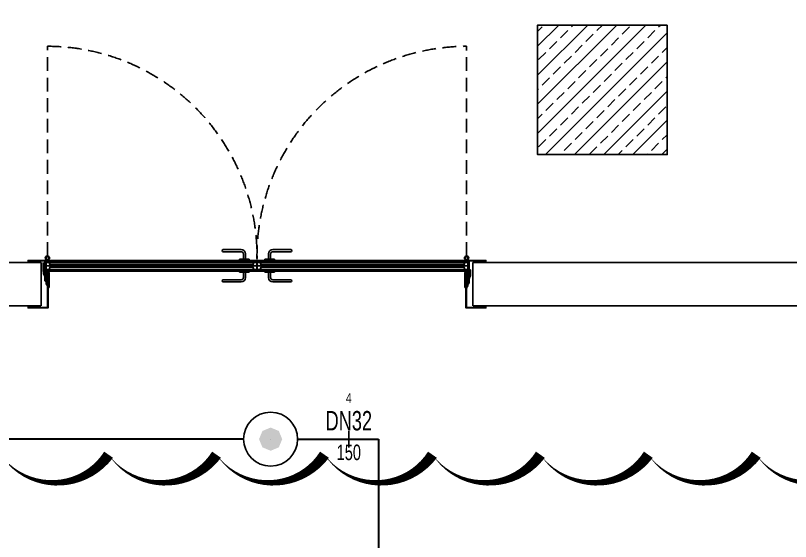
# Model space of a CAD drawing. Header units: millimetres. Extents: x -379292 to 1221486, y 92049 to 447512.
# Drawn here: x 406109 to 409699, y 270527 to 272963 of the extents above; entities that cross this region are included whole.
import ezdxf
from ezdxf.enums import TextEntityAlignment as Align

# ---------------------------------------------------------------- set-up
doc = ezdxf.new("R2010")
doc.units = ezdxf.units.MM
doc.linetypes.add('HIDDEN', pattern=[9.525, 6.35, -3.175])
for name, color, linetype in [('-M-YNGN-BORUID', 7, 'Continuous'), ('-M-YNGN-BORUUZUN', 7, 'Continuous'), ('-M-YNGN-BORUYUK', 7, 'Continuous'), ('-M-YNGN-SPR-YUK', 7, 'Continuous'), ('-M-YNGN-ZON2-CAP-', 7, 'Continuous'), ('-M-YNGN-ZON2-SPR-', 7, 'Continuous'), ('010-05', 1, 'Continuous'), ('05_DOOR', 2, 'Continuous'), ('05_EQUIPMENT', 1, 'Continuous'), ('05_HATCH 1', 101, 'Continuous'), ('05_HATCH CONCRETE', 141, 'Continuous'), ('05_PLASTER', 2, 'Continuous'), ('05_REV', 5, 'Continuous'), ('05_STEEL HIDDEN', 61, 'HIDDEN'), ('05_WALL', 3, 'Continuous')]:
    doc.layers.add(name, color=color, linetype=linetype)
doc.layers.add('-M-YNGN-SPR-CAPCIZGI', color=188, linetype='Continuous', plot=False)
doc.layers.add('-M-YNGN-ZON2', color=4, linetype='SP', lineweight=30)
doc.styles.add('CIZGI', font='tahoma.ttf', dxfattribs={"width": 0.8, "oblique": 20})
doc.styles.add('HCAD', font='HCAD.SHX', dxfattribs={"width": 0.8, "height": 0.2})
doc.styles.add('PIPESIZE', font='hcad.shx', dxfattribs={"width": 0.8})
doc.styles.add('SPR-NOT', font='romans.shx')
doc.linetypes.add('SP', pattern='A,2,-0.1,["SP",CIZGI,S=0.14,R=0.2,X=0,Y=-0.07],-0.255', length=2.355)

# ---------------------------------------------------------------- blocks, each defined once
blk = doc.blocks.new('VIDA')
at = {"layer": '05_EQUIPMENT'}
h = blk.add_hatch(dxfattribs=at)
h.set_pattern_fill('LINE', color=256, scale=0.1, angle=150, style=0)
h.set_pattern_definition([(330, (-3585.31887, 6072.20274), (0.03125, 0.05412658774), [])])
h.paths.add_polyline_path([(-0.09, -0.26), (-0.09, -1.74), (0.09, -1.74), (0.09, -0.26)])
h.paths.add_polyline_path([(-0.09, -0.26), (0.09, -0.26), (0, 0)])
for p, q in [((-0.09, -0.26), (0, 0)), ((0.09, -0.26), (0, 0)), ((-0.01, -2.02), (-0.18, -2.02)), ((0.09, -1.74), (-0.09, -1.74)), ((0.09, -1.95), (-0.09, -1.95)), ((0.01, -1.98), (-0.01, -1.98)), ((-0.01, -2.02), (-0.01, -1.98)), ((0.01, -2.02), (0.01, -1.98)), ((0.18, -2.02), (0.01, -2.02))]:
    blk.add_line(p, q, dxfattribs=at)
for points in [[(-0.18, -2.02), (-0.09, -1.95), (-0.09, -0.26)], [(0.18, -2.02), (0.09, -1.95), (0.09, -0.26)]]:
    blk.add_lwpolyline(points, dxfattribs=at)
blk = doc.blocks.new('*U79')
at = {"color": 8, "linetype": 'HIDDEN', "ltscale": 10}
for p, q in [((29.4, 30.3), (29.4, 1001.6)), ((1970.5, 30.5), (1971.1, 1001.6))]:
    blk.add_line(p, q, dxfattribs=at)
at = {"color": 8, "ltscale": 7}
for p, q in [((927.1, 60), (843.8, 60)), ((927.1, 50), (843.8, 50)), ((1072.9, 60), (1156.2, 60)), ((1072.9, 50), (1156.2, 50))]:
    blk.add_line(p, q, dxfattribs=at)
for centre, radius, start, end in [((843.8, 55), 5, 90, 270), ((927.1, 40), 20, 0, 90), ((927.1, 40), 10, 0, 90), ((1072.9, 40), 20, 90, 180), ((1072.9, 40), 10, 90, 180), ((1156.2, 55), 5, 270, 90)]:
    blk.add_arc(centre, radius, start, end, dxfattribs=at)
at = {"color": 8}
blk.add_wipeout([(0, 0), (0, -206), (2000, -206), (2000, 0), (10, 0)], dxfattribs=at)
at = {"layer": '010-05', "ltscale": 7}
h = blk.add_hatch(dxfattribs=at)
h.set_pattern_fill('ANSI37', color=8, scale=0.1, angle=360, style=0)
h.set_pattern_definition([(45, (-20246.60925, -14802.3896), (-0.224506403, 0.224506403), []), (135, (-20246.60925, -14802.3896), (-0.224506403, -0.224506403), [])])
edge = h.paths.add_edge_path(flags=16)
edge.add_line((28.5, -46.7), (28.5, -55.3))
edge.add_line((28.5, -55.3), (21.5, -55.3))
edge.add_line((21.5, -55.3), (21.5, -49))
edge.add_arc((25.9, -50.6), 4.69, 56.5428, 159.2569, ccw=False)
edge = h.paths.add_edge_path()
edge.add_line((29.5, -45.1), (29.5, -56.3))
edge.add_line((29.5, -56.3), (20.5, -56.3))
edge.add_line((20.5, -56.3), (20.5, -42.5))
edge.add_line((20.5, -42.5), (34.2, -42.5))
edge.add_line((34.2, -42.5), (32.2, -43))
edge.add_arc((32.2, -45.8), 2.82, 91.1093, 165.5986)
edge = h.paths.add_edge_path(flags=16)
edge.add_arc((32.2, -45.8), 3.82, 143.4668, 165.5986, ccw=False)
edge.add_line((29.1, -43.5), (21.5, -43.5))
edge.add_line((21.5, -43.5), (21.5, -46.1))
edge.add_arc((25.7, -53.3), 8.25, 70.1103, 120.2945, ccw=False)
edge.add_line((28.5, -45.5), (28.5, -45.1))
edge.add_line((28.5, -45.1), (28.5, -44.8))
h = blk.add_hatch(dxfattribs=at)
h.set_pattern_fill('ANSI37', color=8, scale=0.1, angle=360, style=0)
h.set_pattern_definition([(135, (22246.60925, -14802.3896), (0.224506403, 0.224506403), []), (45, (22246.60925, -14802.3896), (0.224506403, -0.224506403), [])])
edge = h.paths.add_edge_path(flags=16)
edge.add_line((1971.5, -46.7), (1971.5, -55.3))
edge.add_line((1971.5, -55.3), (1978.5, -55.3))
edge.add_line((1978.5, -55.3), (1978.5, -49))
edge.add_arc((1974.1, -50.6), 4.69, 20.7431, 123.4572)
edge = h.paths.add_edge_path()
edge.add_line((1970.5, -45.1), (1970.5, -56.3))
edge.add_line((1970.5, -56.3), (1979.5, -56.3))
edge.add_line((1979.5, -56.3), (1979.5, -42.5))
edge.add_line((1979.5, -42.5), (1965.8, -42.5))
edge.add_line((1965.8, -42.5), (1967.8, -43))
edge.add_arc((1967.8, -45.8), 2.82, 14.4014, 88.8907, ccw=False)
edge = h.paths.add_edge_path(flags=16)
edge.add_arc((1967.8, -45.8), 3.82, 14.4014, 36.5332)
edge.add_line((1970.9, -43.5), (1978.5, -43.5))
edge.add_line((1978.5, -43.5), (1978.5, -46.1))
edge.add_arc((1974.3, -53.3), 8.25, 59.7055, 109.8897)
edge.add_line((1971.5, -45.5), (1971.5, -45.1))
edge.add_line((1971.5, -45.1), (1971.5, -44.8))
at = {"layer": '05_HATCH 1', "ltscale": 7}
h = blk.add_hatch(dxfattribs=at)
h.set_pattern_fill('HONEY', color=8, scale=15, angle=90, style=0)
h.set_pattern_definition([(270, (24591.2114, 3174525.0591), (-1.623797625, -2.8125), [1.875, -3.75]), (150, (24591.2114, 3174525.0591), (-1.62379763564, 2.81249999385), [1.875, -3.75]), (210, (24591.2114, 3174525.0591), (-3.24759526064, -6.15e-09), [-3.75, 1.875])])
h.paths.add_polyline_path([(978.3, -14.5), (981.6, -8.9), (31.6, -8.9), (33.7, -14.5)])
h = blk.add_hatch(dxfattribs=at)
h.set_pattern_fill('HONEY', color=8, scale=15, angle=90, style=0)
h.set_pattern_definition([(90, (24591.2114, -3174555.0591), (-1.623797625, 2.8125), [1.875, -3.75]), (210, (24591.2114, -3174555.0591), (-1.62379763564, -2.81249999385), [1.875, -3.75]), (150, (24591.2114, -3174555.0591), (-3.24759526064, 6.15e-09), [-3.75, 1.875])])
h.paths.add_polyline_path([(981.6, -21.1), (978.3, -15.5), (33.7, -15.5), (31.6, -21.1)])
h = blk.add_hatch(dxfattribs=at)
h.set_pattern_fill('HONEY', color=8, scale=15, angle=90, style=0)
h.set_pattern_definition([(270, (24341.2114, 3174525.0591), (-1.623797625, -2.8125), [1.875, -3.75]), (150, (24341.2114, 3174525.0591), (-1.62379763564, 2.81249999385), [1.875, -3.75]), (210, (24341.2114, 3174525.0591), (-3.24759526064, -6.15e-09), [-3.75, 1.875])])
h.paths.add_polyline_path([(771.7, -14.5), (768.4, -8.9), (1969.5, -8.9), (1966.3, -14.5)])
h = blk.add_hatch(dxfattribs=at)
h.set_pattern_fill('HONEY', color=8, scale=15, angle=90, style=0)
h.set_pattern_definition([(90, (24341.2114, -3174555.0591), (-1.623797625, 2.8125), [1.875, -3.75]), (210, (24341.2114, -3174555.0591), (-1.62379763564, -2.81249999385), [1.875, -3.75]), (150, (24341.2114, -3174555.0591), (-3.24759526064, 6.15e-09), [-3.75, 1.875])])
h.paths.add_polyline_path([(768.4, -21.1), (771.7, -15.5), (1966.3, -15.5), (1969.5, -21.1)])
at = {"color": 8, "ltscale": 7}
for p, q in [((937.1, 40), (937.1, 15)), ((947.1, 40), (947.1, 15)), ((1052.9, 40), (1052.9, 15)), ((1062.9, 40), (1062.9, 15)), ((22, 10), (969.9, 10)), ((22, 10), (1000, 10)), ((22, 8.8), (22, 10)), ((22, 8.8), (22, 10)), ((27.3, 2.4), (27.3, 1.4)), ((27.3, 2.4), (37.2, 2.4)), ((27.3, 2.4), (27.3, 1.4)), ((27.3, 2.4), (37.2, 2.4)), ((27.3, 1.4), (36.7, 1.4)), ((27.3, 1.4), (36.7, 1.4)), ((37.5, 4.8), (36.3, 4.8)), ((37.5, 4.8), (36.3, 4.8)), ((36.7, 1.4), (42.8, -15)), ((36.7, 1.4), (42.8, -15)), ((984.8, 2.4), (37.2, 2.4)), ((37.2, 2.4), (43.7, -14.5)), ((37.2, 2.4), (43.7, -14.5)), ((37.5, 8.8), (984.6, 8.8)), ((963.8, 15), (918.8, 15)), ((918.8, 15), (918.8, 10)), ((963.8, 15), (963.8, 10)), ((984.8, 2.4), (978.3, -14.5)), ((985.4, 1.4), (979.2, -15)), ((984.6, 4.8), (985.8, 4.8)), ((994.7, 2.4), (984.8, 2.4)), ((994.7, 1.4), (985.4, 1.4)), ((994.7, 2.4), (994.7, 1.4)), ((1978, 10), (1000, 10)), ((1005.3, 2.4), (1005.3, 1.4)), ((1005.3, 2.4), (1015.3, 2.4)), ((1005.3, 1.4), (1014.7, 1.4)), ((1015.5, 4.8), (1014.3, 4.8)), ((1014.7, 1.4), (1020.9, -15)), ((1015.3, 2.4), (1962.8, 2.4)), ((1015.3, 2.4), (1021.7, -14.5)), ((1962.5, 8.8), (1015.5, 8.8)), ((1978, 10), (1030.1, 10)), ((1036.2, 15), (1081.2, 15)), ((1036.2, 15), (1036.2, 10)), ((1081.2, 15), (1081.2, 10)), ((1962.8, 2.4), (1956.3, -14.5)), ((1962.8, 2.4), (1956.3, -14.5)), ((1963.3, 1.4), (1957.2, -15)), ((1963.3, 1.4), (1957.2, -15)), ((1962.5, 4.8), (1963.7, 4.8)), ((1962.5, 4.8), (1963.7, 4.8)), ((1972.7, 2.4), (1962.8, 2.4)), ((1972.7, 2.4), (1962.8, 2.4)), ((1972.7, 1.4), (1963.3, 1.4)), ((1972.7, 1.4), (1963.3, 1.4)), ((1972.7, 2.4), (1972.7, 1.4)), ((1972.7, 2.4), (1972.7, 1.4)), ((1978, 8.8), (1978, 10)), ((1978, 8.8), (1978, 10)), ((1978, 8.8), (1978, 10)), ((42.8, -15), (27.3, -15)), ((42.8, -15), (27.3, -15)), ((27.3, -31.5), (36.6, -31.5)), ((27.3, -31.5), (27.3, -32.5)), ((27.3, -31.5), (36.6, -31.5)), ((27.3, -31.5), (27.3, -32.5)), ((27.3, -32.5), (37.2, -32.5)), ((27.3, -32.5), (37.2, -32.5)), ((37.5, -34.8), (36.3, -34.8)), ((37.5, -34.8), (36.3, -34.8)), ((36.6, -31.5), (42.8, -15)), ((36.6, -31.5), (42.8, -15)), ((37.2, -32.5), (43.7, -15.5)), ((37.2, -32.5), (43.7, -15.5)), ((984.8, -32.5), (37.2, -32.5)), ((981.6, -8.9), (40.5, -8.9)), ((981.6, -21.1), (40.5, -21.1)), ((978.3, -14.5), (43.7, -14.5)), ((978.3, -15.5), (43.7, -15.5)), ((984.8, -32.5), (978.3, -15.5)), ((985.4, -31.5), (979.2, -15)), ((979.2, -15), (994.7, -15)), ((984.6, -34.8), (985.8, -34.8)), ((994.7, -32.5), (984.8, -32.5)), ((994.7, -31.5), (985.4, -31.5)), ((994.7, -31.5), (994.7, -32.5)), ((1020.9, -15), (1005.3, -15)), ((1005.3, -31.5), (1014.6, -31.5)), ((1005.3, -31.5), (1005.3, -32.5)), ((1005.3, -32.5), (1015.2, -32.5)), ((1015.5, -34.8), (1014.3, -34.8)), ((1014.6, -31.5), (1020.9, -15)), ((1015.2, -32.5), (1021.7, -15.5)), ((1015.2, -32.5), (1962.8, -32.5)), ((1018.5, -8.9), (1959.5, -8.9)), ((1018.5, -21.1), (1959.5, -21.1)), ((1021.7, -14.5), (1956.3, -14.5)), ((1021.7, -15.5), (1956.3, -15.5)), ((1962.8, -32.5), (1956.3, -15.5)), ((1962.8, -32.5), (1956.3, -15.5)), ((1963.4, -31.5), (1957.2, -15)), ((1957.2, -15), (1972.7, -15)), ((1963.4, -31.5), (1957.2, -15)), ((1957.2, -15), (1972.7, -15)), ((1962.5, -34.8), (1963.7, -34.8)), ((1972.7, -32.5), (1962.8, -32.5)), ((1972.7, -32.5), (1962.8, -32.5)), ((1972.7, -31.5), (1963.4, -31.5)), ((1972.7, -31.5), (1963.4, -31.5)), ((1972.7, -31.5), (1972.7, -32.5)), ((1972.7, -31.5), (1972.7, -32.5)), ((1978, -30), (1978, -28.8)), ((1978, -30), (1978, -28.8)), ((984.6, -38.8), (22, -38.8)), ((22, -38.8), (984.6, -38.8)), ((22, -40), (22, -38.8)), ((22, -40), (22, -38.8)), ((984.6, -40), (22, -40)), ((1000, -40), (22, -40)), ((33.2, -40), (984.6, -40)), ((1000, -40), (1978, -40)), ((1015.5, -38.8), (1978, -38.8)), ((1978, -38.8), (1015.5, -38.8)), ((1966.8, -40), (1015.5, -40)), ((1015.5, -40), (1978, -40)), ((1978, -40), (1978, -38.8))]:
    blk.add_line(p, q, dxfattribs=at)
at = {"ltscale": 7}
for p, q in [((918.8, -45), (918.8, -40)), ((963.8, -45), (918.8, -45)), ((937.1, -70), (937.1, -45)), ((947.1, -70), (947.1, -45)), ((963.8, -45), (963.8, -40)), ((1036.2, -45), (1036.2, -40)), ((1036.2, -45), (1081.2, -45)), ((1052.9, -70), (1052.9, -45)), ((1062.9, -70), (1062.9, -45)), ((1081.2, -45), (1081.2, -40)), ((927.1, -80), (843.8, -80)), ((927.1, -90), (843.8, -90)), ((1072.9, -80), (1156.2, -80)), ((1072.9, -90), (1156.2, -90))]:
    blk.add_line(p, q, dxfattribs=at)
at = {"color": 8, "ltscale": 7, "flags": 128}
for points in [[(35.5, -113, -1), (34, -113), (34, -96.3), (32, -96.3), (32, -113, 1), (37.5, -113), (37.5, -46.5, 1), (30, -46.5), (30, -56.3), (20, -56.3), (20, 10), (-60, 10), (-60, 0), (-50, 0), (-50, 2), (-58, 2), (-58, 8), (18, 8), (18, -58.3), (32, -58.3), (32, -46.5, -1), (35.5, -46.5)], [(1964.5, -113, 1), (1966, -113), (1966, -96.3), (1968, -96.3), (1968, -113, -1), (1962.5, -113), (1962.5, -46.5, -1), (1970, -46.5), (1970, -56.3), (1980, -56.3), (1980, 10), (2060, 10), (2060, 0), (2050, 0), (2050, 2), (2058, 2), (2058, 8), (1982, 8), (1982, -58.3), (1968, -58.3), (1968, -46.5, 1), (1964.5, -46.5)]]:
    blk.add_lwpolyline(points, format="xyb", close=True, dxfattribs=at)
at = {"color": 8, "ltscale": 7}
for points in [[(37.5, 4.8), (37.5, 8.8), (22, 8.8), (22, -38.8), (37.5, -38.8), (37.5, -34.8)], [(37.5, 4.8), (37.5, 8.8), (22, 8.8), (22, -38.8), (37.5, -38.8), (37.5, -34.8)], [(36.3, 4.8), (36.3, 7.6), (23.2, 7.6), (23.2, -37.6), (36.3, -37.6), (36.3, -34.8)], [(36.3, 4.8), (36.3, 7.6), (23.2, 7.6), (23.2, -37.6), (36.3, -37.6), (36.3, -34.8)], [(984.6, 4.8), (984.6, 8.8), (1000, 8.8), (1000, -38.8), (984.6, -38.8), (984.6, -34.8)], [(985.8, 4.8), (985.8, 7.6), (998.8, 7.6), (998.8, -37.6), (985.8, -37.6), (985.8, -34.8)], [(1015.5, 4.8), (1015.5, 8.8), (1000, 8.8), (1000, -38.8), (1015.5, -38.8), (1015.5, -34.8)], [(1014.3, 4.8), (1014.3, 7.6), (1001.2, 7.6), (1001.2, -37.6), (1014.3, -37.6), (1014.3, -34.8)], [(1962.5, 4.8), (1962.5, 8.8), (1978, 8.8), (1978, -38.8), (1962.5, -38.8), (1962.5, -34.8)], [(1962.5, 4.8), (1962.5, 8.8), (1978, 8.8), (1978, -38.8), (1962.5, -38.8), (1962.5, -34.8)], [(1963.7, 4.8), (1963.7, 7.6), (1976.8, 7.6), (1976.8, -37.6), (1963.7, -37.6), (1963.7, -34.8)], [(1963.7, 4.8), (1963.7, 7.6), (1976.8, 7.6), (1976.8, -37.6), (1963.7, -37.6), (1963.7, -34.8)]]:
    blk.add_lwpolyline(points, dxfattribs=at)
for points in [[(32, -66.3), (32, -210), (-60, -210), (-60, -200), (-50, -200), (-50, -202), (-58, -202), (-58, -208), (30, -208), (30, -66.3)], [(29, -68.3), (20, -68.3), (20, -94.5), (30, -104.5), (30, -117.8), (28, -117.8), (28, -105.3), (18, -95.3), (18, -66.3), (29, -66.3)], [(1968, -66.3), (1968, -210), (2060, -210), (2060, -200), (2050, -200), (2050, -202), (2058, -202), (2058, -208), (1970, -208), (1970, -66.3)], [(1971, -58.3), (1980, -58.3), (1980, -84.5), (1970, -94.5), (1970, -107.8), (1972, -107.8), (1972, -95.3), (1982, -85.3), (1982, -56.3), (1971, -56.3)]]:
    blk.add_lwpolyline(points, close=True, dxfattribs=at)
for centre, radius in [((29, 20.6), 10.1), ((29, 20.6), 6.72), ((1971, 20.6), 10.1), ((1971, 20.6), 6.72)]:
    blk.add_circle(centre, radius, dxfattribs=at)
at = {"color": 8, "linetype": 'HIDDEN', "ltscale": 10}
for centre, radius, start, end in [((27.6, 29.1), 972.5, 359.179, 89.8913), ((1972.5, 29.1), 972.6, 90.0802, 180.8259)]:
    blk.add_arc(centre, radius, start, end, dxfattribs=at)
at = {"ltscale": 7}
for centre, radius, start, end in [((927.1, -70), 10, 270, 0), ((927.1, -70), 20, 270, 0), ((1072.9, -70), 20, 180, 270), ((1072.9, -70), 10, 180, 270), ((843.8, -85), 5, 90, 270), ((1156.2, -85), 5, 270, 90)]:
    blk.add_arc(centre, radius, start, end, dxfattribs=at)
at = {"layer": '010-05', "color": 8, "ltscale": 7}
for points in [[(29.5, -45.1, -0.336971), (32.2, -43), (34.2, -42.5), (29.5, -42.5), (20.5, -42.5), (20.5, -56.3), (29.5, -56.3)], [(28.5, -45.5, 0.222538), (21.5, -46.1), (21.5, -43.5), (29.1, -43.5, 0.09687), (28.5, -44.8), (28.5, -45.1)], [(28.5, -55.3), (21.5, -55.3), (21.5, -48.9, -0.473637), (28.5, -46.7)], [(1970.5, -45.1, 0.336971), (1967.8, -43), (1965.8, -42.5), (1970.5, -42.5), (1979.5, -42.5), (1979.5, -56.3), (1970.5, -56.3)], [(1971.5, -45.5, -0.222538), (1978.5, -46.1), (1978.5, -43.5), (1970.9, -43.5, -0.09687), (1971.5, -44.8), (1971.5, -45.1)], [(1971.5, -55.3), (1978.5, -55.3), (1978.5, -48.9, 0.473637), (1971.5, -46.7)]]:
    blk.add_lwpolyline(points, format="xyb", close=True, dxfattribs=at)
at = {"layer": '05_PLASTER', "color": 8, "ltscale": 7}
blk.add_line((1990, -41.6), (1990, 0), dxfattribs=at)
at = {"layer": '05_STEEL HIDDEN', "color": 8, "ltscale": 7}
for points in [[(17, -59.4), (17, -34.2), (11, -34.2), (11, -60.5), (23, -88.8), (23, -111.1), (29, -111.1), (29, -87.6)], [(1983, -49.4), (1983, -12.6), (1989, -12.6), (1989, -50.5), (1977, -78.8), (1977, -101.1), (1971, -101.1), (1971, -77.6)]]:
    blk.add_lwpolyline(points, close=True, dxfattribs=at)
at = {"layer": '05_STEEL HIDDEN', "color": 8, "ltscale": 7, "flags": 128}
for points in [[(17, -34.2), (18, -34.2), (18, -59.4), (30, -87.6), (30, -111.1), (29, -111.1)], [(1983, -12.6), (1982, -12.6), (1982, -49.4), (1970, -77.6), (1970, -101.1), (1971, -101.1)]]:
    blk.add_lwpolyline(points, dxfattribs=at)
at = {"layer": '05_WALL', "color": 8, "ltscale": 7}
for p, q in [((0, -200), (0, 0)), ((2000, -200), (2000, 0))]:
    blk.add_line(p, q, dxfattribs=at)
at = {"color": 8, "ltscale": 7, "yscale": 10, "zscale": 10, "rotation": 180}
for p, xscale in [((25, -76.5), -10), ((1975, -76.5), 10)]:
    blk.add_blockref('VIDA', p, dxfattribs=dict(at, xscale=xscale))
blk = doc.blocks.new('OtoParkBodrumKatMimari')
at = {"layer": '05_HATCH CONCRETE'}
h = blk.add_hatch(dxfattribs=at)
h.set_pattern_fill('ANSI33', color=8, scale=15, angle=180, style=0)
h.set_pattern_definition([(225, (905000, -3e-07), (67.351921, -67.351921), []), (225, (904932.65, -3e-07), (67.351921, -67.351921), [47.625, -23.8125])])
h.paths.add_polyline_path([(128000, 172100), (127400, 172100), (127400, 171500), (128000, 171500)])
at = {"color": 5}
blk.add_lwpolyline([(128000, 172100), (127400, 172100), (127400, 171500), (128000, 171500)], close=True, dxfattribs=at)
at = {"layer": '05_WALL', "color": 8, "ltscale": 25}
for points in [[(124900, 177300), (124900, 171000), (125100, 171000), (125100, 170800), (124700, 170800), (124700, 177300)], [(135300, 170800), (127100, 170800), (127100, 171000), (131200, 171000), (131200, 177300)]]:
    blk.add_lwpolyline(points, dxfattribs=at)
at = {"layer": '05_DOOR', "color": 8, "xscale": -1}
blk.add_blockref('*U79', (127100, 171000), dxfattribs=at)
at = {"layer": '05_REV'}
blk.add_lwpolyline([(124912.7, 170109.9, 0, 50, 0.520567), (125412.7, 170109.9, 0, 50, 0.520567), (125912.7, 170109.9, 0, 50, 0.520567), (126412.7, 170109.9, 0, 50, 0.520567), (126912.7, 170109.9, 0, 50, 0.520567), (127412.7, 170109.9, 0, 50, 0.520567), (127912.7, 170109.9, 0, 50, 0.520567), (128412.7, 170109.9, 0, 50, 0.520567), (128912.7, 170109.9, 0, 50, 0.520567)], format="xyseb", dxfattribs=at)
blk = doc.blocks.new('SP-C-UP-12')
at = {"ltscale": 10}
blk.add_line((0, 0), (0, 0), dxfattribs=at)
at = {"color": 1, "linetype": 'Continuous'}
blk.add_circle((0, 0), 12.5, dxfattribs=at)
at = {"ltscale": 10}
for points in [[(-5.37, 0), (-3.8, 3.8), (-3.8, -3.8), (0, 5.37)], [(-3.8, -3.8), (0, 5.37), (0, -5.37), (3.8, 3.8)], [(0, -5.37), (3.8, 3.8), (3.8, -3.8), (5.37, 0)]]:
    blk.add_solid(points, dxfattribs=at)
at = {"layer": '-M-YNGN-SPR-YUK', "style": 'SPR-NOT', "width": 0.5, "flags": 9}
for tag, p in [('YUK', (0, 17.77)), ('CAP', (0, 14.42)), ('TIP', (0.2, 10.78))]:
    blk.add_attdef(tag, text='', height=2.5, dxfattribs=at).set_placement(p, align=Align.MIDDLE_CENTER)
blk = doc.blocks.new('SPRKL100')
at = {"layer": '-M-YNGN-SPR-CAPCIZGI'}
blk.add_line((0, 0.431), (0, -0.431), dxfattribs=at)
at = {"layer": '-M-YNGN-BORUID', "color": 0, "style": 'HCAD', "width": 0.8, "flags": 1}
blk.add_attdef('DIC', text='', height=0.4, dxfattribs=at).set_placement((0, -1.693), align=Align.CENTER)
at = {"layer": '-M-YNGN-BORUUZUN', "color": 0, "style": 'HCAD', "width": 0.7}
blk.add_attdef('BOY', text='', height=0.8, dxfattribs=at).set_placement((0, -1.08), align=Align.CENTER)
at = {"layer": '-M-YNGN-BORUYUK', "color": 6, "style": 'PIPESIZE', "width": 0.8}
blk.add_attdef('YUK', text='', height=0.5, dxfattribs=at).set_placement((0, 1.866), align=Align.CENTER)
at = {"color": 0, "style": 'PIPESIZE', "width": 0.7}
blk.add_attdef('CAP', text='', height=1, dxfattribs=at).set_placement((0, 0.45), align=Align.CENTER)
blk = doc.blocks.new('A$C69E5DB5D')
at = {"layer": '-M-YNGN-ZON2', "ltscale": 500}
for p, q in [((-1267.09, 2628.13), (-1542.09, 2628.13)), ((-1242.09, 2628.13), (-1204.59, 2628.13)), ((-1204.59, 2628.13), (-1200.9, -1882.58))]:
    blk.add_line(p, q, dxfattribs=at)
at = {"layer": '-M-YNGN-ZON2-CAP-', "xscale": 9, "yscale": 9, "zscale": 9}
blk.add_blockref('SPRKL100', (-1218.37, 2628.13), dxfattribs=at).add_auto_attribs({'YUK': '4', 'CAP': 'DN32', 'BOY': '150'})
at = {"layer": '-M-YNGN-ZON2-SPR-'}
blk.add_blockref('SP-C-UP-12', (-1254.59, 2628.13), dxfattribs=at)

msp = doc.modelspace()

# ---------------------------------------------------------------- block references
at = {"color": 8}
msp.add_blockref('OtoParkBodrumKatMimari', (281127.6, 100818.8), dxfattribs=at)

# ---------------------------------------------------------------- next in the draw order: block references
at = {"layer": '-M-YNGN-ZON2', "ltscale": 25, "xscale": 10, "yscale": 10, "zscale": 10}
msp.add_blockref('A$C69E5DB5D', (419836.6, 244719.5), dxfattribs=at)

doc.saveas('drawing.dxf')
